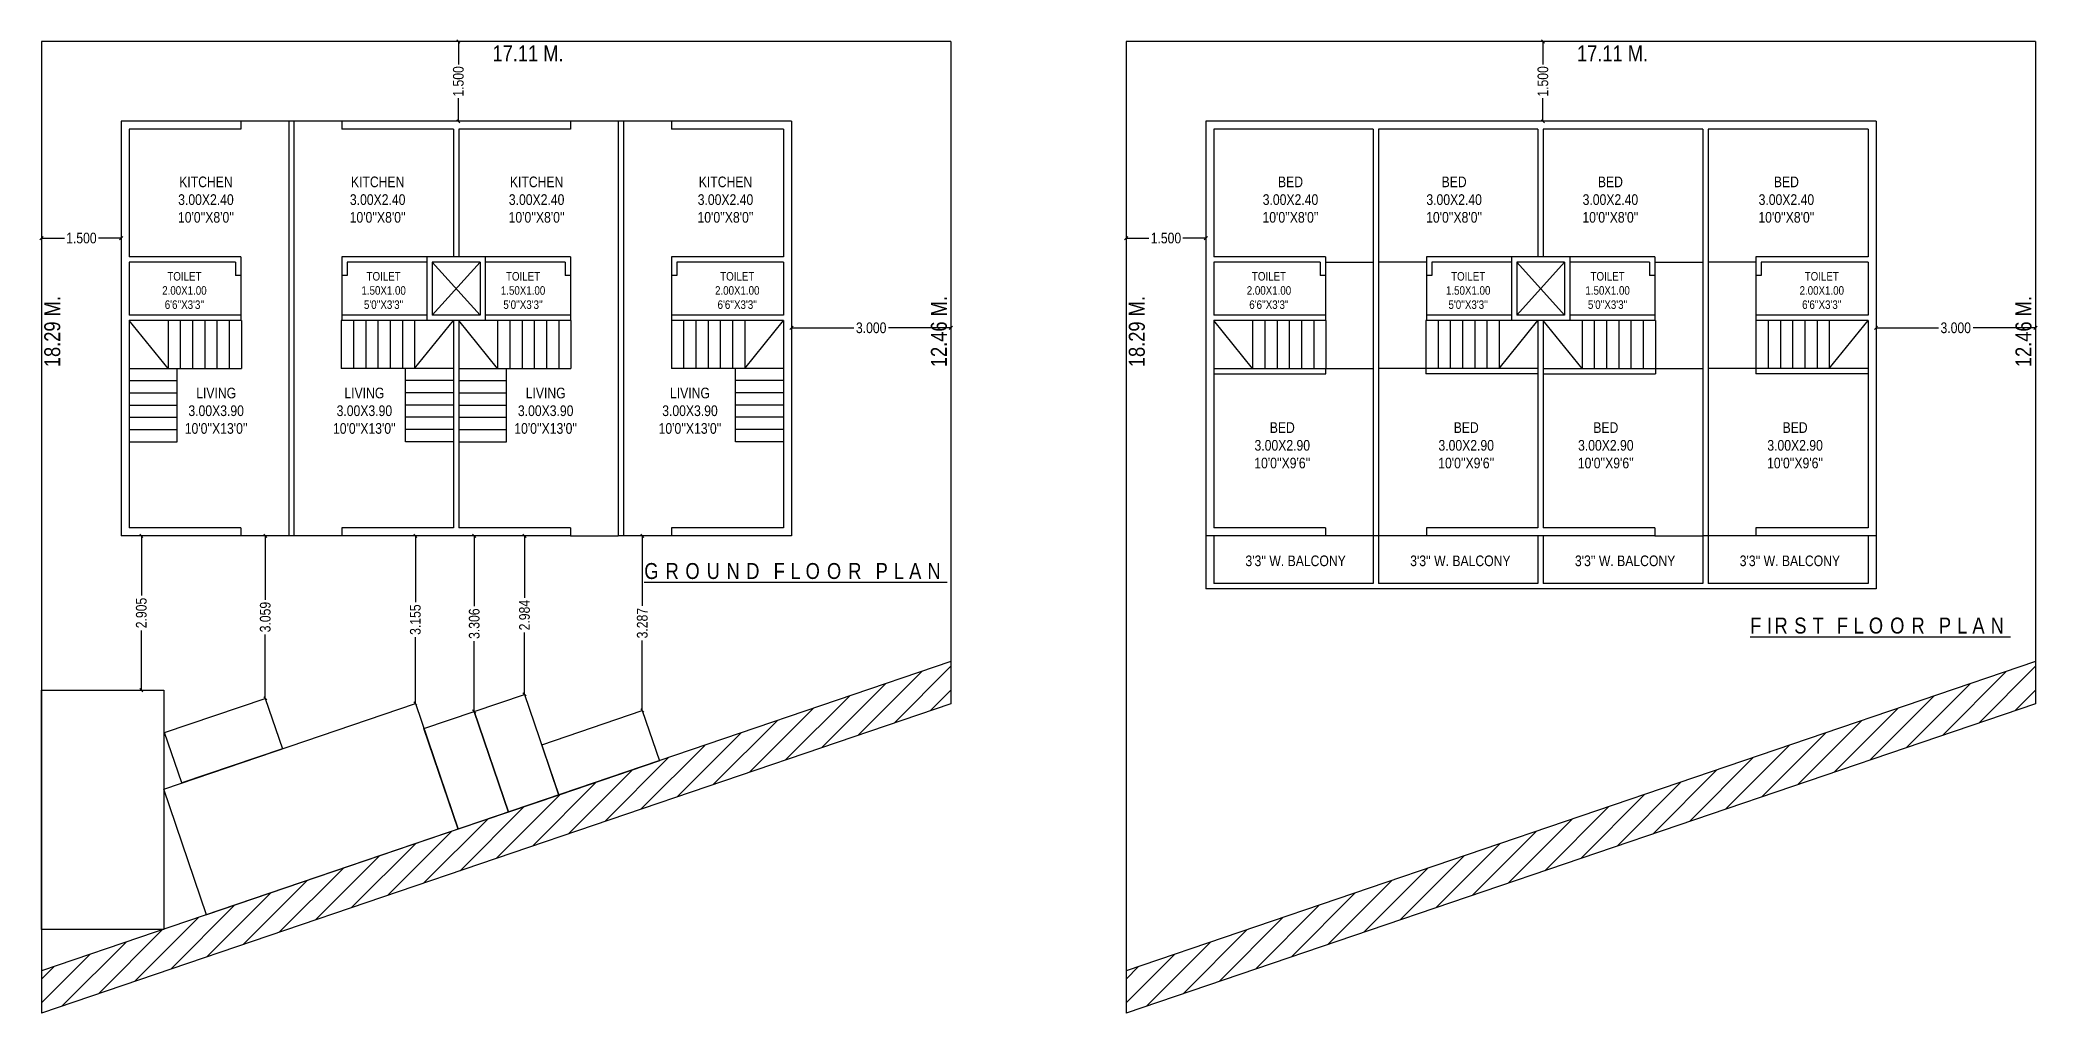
# Model space of a CAD drawing. Extents: x 3034.5 to 3072, y 1329.4 to 1347.7.
import ezdxf

# ---------------------------------------------------------------- set-up
doc = ezdxf.new("R2010")
doc.units = 0
doc.layers.get('0').update_dxf_attribs({"linetype": 'CONTINUOUS'})
doc.layers.get('DEFPOINTS').update_dxf_attribs({"linetype": 'CONTINUOUS'})
doc.layers.add('TEXT', color=255, linetype='CONTINUOUS')
doc.styles.add('AN', font='ARIALN.TTF')
doc.dimstyles.new('DIM', dxfattribs={"dimtxt": 0.2, "dimasz": 0.06, "dimexe": 0.05, "dimexo": 0.3, "dimgap": 0.05, "dimtad": 0, "dimdec": 3, "dimlfac": -1, "dimzin": 1, "dimtxsty": 'AN', "dimblk1": 'OBLIQUE', "dimblk2": 'OBLIQUE', "dimsah": 1, "dimcen": 0.001, "dimse1": 1, "dimse2": 1, "dimclrd": 252, "dimclre": 256, "dimclrt": 1, "dimadec": 4, "dimazin": 3, "dimtfac": 1, "dimtdec": 3, "dimtofl": 0, "dimtmove": 0, "dimatfit": 3, "dimtolj": 1, "dimtzin": 1})

# ---------------------------------------------------------------- blocks, each defined once
blk = doc.blocks.new('_OBLIQUE')
at = {"color": 0, "linetype": 'BYBLOCK'}
blk.add_line((-0.5, -0.5), (0.5, 0.5), dxfattribs=at)
blk = doc.blocks.new('*D17')
at = {"color": 252}
for p, q in [((3034.487, 1344.011), (3034.919, 1344.011)), ((3035.987, 1344.011), (3035.556, 1344.011))]:
    blk.add_line(p, q, dxfattribs=at)
at = {"layer": 'DEFPOINTS', "color": 0}
for p in [(3034.487, 1344.011), (3034.487, 1344.011), (3035.987, 1344.011)]:
    blk.add_point(p, dxfattribs=at)
at = {"color": 252, "xscale": 0.06, "yscale": 0.06, "zscale": 0.06}
for p, rotation in [((3034.487, 1344.011), 180.0000000001043), ((3035.987, 1344.011), 1.042366e-10)]:
    blk.add_blockref('_OBLIQUE', p, dxfattribs=dict(at, rotation=rotation))
at = {"color": 1, "insert": (3035.237, 1344.011), "char_height": 0.2, "attachment_point": 5, "style": 'AN'}
blk.add_mtext('\\A1;1.500', dxfattribs=at)
blk = doc.blocks.new('*D18')
at = {"color": 252}
for p, q in [((3048.597, 1342.322), (3049.771, 1342.322)), ((3051.597, 1342.322), (3050.424, 1342.322))]:
    blk.add_line(p, q, dxfattribs=at)
at = {"layer": 'DEFPOINTS', "color": 0}
for p in [(3048.597, 1342.344), (3048.597, 1342.322), (3051.597, 1342.344)]:
    blk.add_point(p, dxfattribs=at)
at = {"color": 252, "xscale": 0.06, "yscale": 0.06, "zscale": 0.06}
for p, rotation in [((3048.597, 1342.322), 180.0000000001043), ((3051.597, 1342.322), 1.042366e-10)]:
    blk.add_blockref('_OBLIQUE', p, dxfattribs=dict(at, rotation=rotation))
at = {"color": 1, "insert": (3050.097, 1342.322), "char_height": 0.2, "attachment_point": 5, "style": 'AN'}
blk.add_mtext('\\A1;3.000', dxfattribs=at)
blk = doc.blocks.new('*D21')
at = {"color": 252}
for p, q in [((3036.365, 1338.409), (3036.365, 1337.285)), ((3036.365, 1335.504), (3036.365, 1336.628))]:
    blk.add_line(p, q, dxfattribs=at)
at = {"layer": 'DEFPOINTS', "color": 0}
for p in [(3036.394, 1338.409), (3036.365, 1335.504), (3036.394, 1335.504)]:
    blk.add_point(p, dxfattribs=at)
at = {"color": 252, "xscale": 0.06, "yscale": 0.06, "zscale": 0.06}
for p, rotation in [((3036.365, 1338.409), 90), ((3036.365, 1335.504), 270)]:
    blk.add_blockref('_OBLIQUE', p, dxfattribs=dict(at, rotation=rotation))
at = {"color": 1, "insert": (3036.365, 1336.957), "char_height": 0.2, "attachment_point": 5, "rotation": 90, "style": 'AN'}
blk.add_mtext('\\A1;2.905', dxfattribs=at)
blk = doc.blocks.new('*D22')
at = {"color": 252}
for p, q in [((3041.521, 1338.409), (3041.521, 1337.159)), ((3041.521, 1335.255), (3041.521, 1336.505))]:
    blk.add_line(p, q, dxfattribs=at)
at = {"layer": 'DEFPOINTS', "color": 0}
for p in [(3041.521, 1338.409), (3041.521, 1338.409), (3041.521, 1335.255)]:
    blk.add_point(p, dxfattribs=at)
at = {"color": 252, "xscale": 0.06, "yscale": 0.06, "zscale": 0.06}
for p, rotation in [((3041.521, 1338.409), 90), ((3041.521, 1335.255), 270)]:
    blk.add_blockref('_OBLIQUE', p, dxfattribs=dict(at, rotation=rotation))
at = {"color": 1, "insert": (3041.521, 1336.832), "char_height": 0.2, "attachment_point": 5, "rotation": 90, "style": 'AN'}
blk.add_mtext('\\A1;3.155', dxfattribs=at)
blk = doc.blocks.new('*D15')
at = {"color": 252}
for p, q in [((3042.629, 1338.409), (3042.629, 1337.083)), ((3042.629, 1335.104), (3042.629, 1336.43))]:
    blk.add_line(p, q, dxfattribs=at)
at = {"layer": 'DEFPOINTS', "color": 0}
for p in [(3042.629, 1338.409), (3042.629, 1338.409), (3042.629, 1335.104)]:
    blk.add_point(p, dxfattribs=at)
at = {"color": 252, "xscale": 0.06, "yscale": 0.06, "zscale": 0.06}
for p, rotation in [((3042.629, 1338.409), 90), ((3042.629, 1335.104), 270)]:
    blk.add_blockref('_OBLIQUE', p, dxfattribs=dict(at, rotation=rotation))
at = {"color": 1, "insert": (3042.629, 1336.756), "char_height": 0.2, "attachment_point": 5, "rotation": 90, "style": 'AN'}
blk.add_mtext('\\A1;3.306', dxfattribs=at)
blk = doc.blocks.new('*D23')
at = {"color": 252}
for p, q in [((3043.575, 1338.409), (3043.575, 1337.245)), ((3043.575, 1335.426), (3043.575, 1336.59))]:
    blk.add_line(p, q, dxfattribs=at)
at = {"layer": 'DEFPOINTS', "color": 0}
for p in [(3043.575, 1338.409), (3043.575, 1338.409), (3043.575, 1335.426)]:
    blk.add_point(p, dxfattribs=at)
at = {"color": 252, "xscale": 0.06, "yscale": 0.06, "zscale": 0.06}
for p, rotation in [((3043.575, 1338.409), 90), ((3043.575, 1335.426), 270)]:
    blk.add_blockref('_OBLIQUE', p, dxfattribs=dict(at, rotation=rotation))
at = {"color": 1, "insert": (3043.575, 1336.917), "char_height": 0.2, "attachment_point": 5, "rotation": 90, "style": 'AN'}
blk.add_mtext('\\A1;2.984', dxfattribs=at)
blk = doc.blocks.new('*D24')
at = {"color": 252}
for p, q in [((3045.791, 1338.409), (3045.791, 1337.093)), ((3045.791, 1335.123), (3045.791, 1336.439))]:
    blk.add_line(p, q, dxfattribs=at)
at = {"layer": 'DEFPOINTS', "color": 0}
for p in [(3045.791, 1338.409), (3045.791, 1338.409), (3045.791, 1335.123)]:
    blk.add_point(p, dxfattribs=at)
at = {"color": 252, "xscale": 0.06, "yscale": 0.06, "zscale": 0.06}
for p, rotation in [((3045.791, 1338.409), 90), ((3045.791, 1335.123), 270)]:
    blk.add_blockref('_OBLIQUE', p, dxfattribs=dict(at, rotation=rotation))
at = {"color": 1, "insert": (3045.791, 1336.766), "char_height": 0.2, "attachment_point": 5, "rotation": 90, "style": 'AN'}
blk.add_mtext('\\A1;3.287', dxfattribs=at)
blk = doc.blocks.new('*D25')
at = {"color": 252}
for p, q in [((3038.697, 1338.409), (3038.697, 1337.207)), ((3038.697, 1335.351), (3038.697, 1336.553))]:
    blk.add_line(p, q, dxfattribs=at)
at = {"layer": 'DEFPOINTS', "color": 0}
for p in [(3038.697, 1338.409), (3038.697, 1338.409), (3038.697, 1335.351)]:
    blk.add_point(p, dxfattribs=at)
at = {"color": 252, "xscale": 0.06, "yscale": 0.06, "zscale": 0.06}
for p, rotation in [((3038.697, 1338.409), 90), ((3038.697, 1335.351), 270)]:
    blk.add_blockref('_OBLIQUE', p, dxfattribs=dict(at, rotation=rotation))
at = {"color": 1, "insert": (3038.697, 1336.88), "char_height": 0.2, "attachment_point": 5, "rotation": 90, "style": 'AN'}
blk.add_mtext('\\A1;3.059', dxfattribs=at)
blk = doc.blocks.new('*D26')
at = {"color": 252}
for p, q in [((3042.33, 1347.709), (3042.33, 1347.278)), ((3042.33, 1346.209), (3042.33, 1346.641))]:
    blk.add_line(p, q, dxfattribs=at)
at = {"layer": 'DEFPOINTS', "color": 0}
for p in [(3042.33, 1347.709), (3042.287, 1346.209), (3042.33, 1346.209)]:
    blk.add_point(p, dxfattribs=at)
at = {"color": 252, "xscale": 0.06, "yscale": 0.06, "zscale": 0.06}
for p, rotation in [((3042.33, 1347.709), 90), ((3042.33, 1346.209), 270)]:
    blk.add_blockref('_OBLIQUE', p, dxfattribs=dict(at, rotation=rotation))
at = {"color": 1, "insert": (3042.33, 1346.959), "char_height": 0.2, "attachment_point": 5, "rotation": 90, "style": 'AN'}
blk.add_mtext('\\A1;1.500', dxfattribs=at)
blk = doc.blocks.new('*D19')
at = {"color": 252}
for p, q in [((3054.893, 1344.011), (3055.324, 1344.011)), ((3056.393, 1344.011), (3055.962, 1344.011))]:
    blk.add_line(p, q, dxfattribs=at)
at = {"layer": 'DEFPOINTS', "color": 0}
for p in [(3054.893, 1344.011), (3054.893, 1344.011), (3056.393, 1344.011)]:
    blk.add_point(p, dxfattribs=at)
at = {"color": 252, "xscale": 0.06, "yscale": 0.06, "zscale": 0.06}
for p, rotation in [((3054.893, 1344.011), 180.0000000001043), ((3056.393, 1344.011), 1.042366e-10)]:
    blk.add_blockref('_OBLIQUE', p, dxfattribs=dict(at, rotation=rotation))
at = {"color": 1, "insert": (3055.643, 1344.011), "char_height": 0.2, "attachment_point": 5, "style": 'AN'}
blk.add_mtext('\\A1;1.500', dxfattribs=at)
blk = doc.blocks.new('*D20')
at = {"color": 252}
for p, q in [((3069.003, 1342.322), (3070.177, 1342.322)), ((3072.003, 1342.322), (3070.829, 1342.322))]:
    blk.add_line(p, q, dxfattribs=at)
at = {"layer": 'DEFPOINTS', "color": 0}
for p in [(3069.003, 1342.344), (3069.003, 1342.322), (3072.003, 1342.344)]:
    blk.add_point(p, dxfattribs=at)
at = {"color": 252, "xscale": 0.06, "yscale": 0.06, "zscale": 0.06}
for p, rotation in [((3069.003, 1342.322), 180.0000000001043), ((3072.003, 1342.322), 1.042366e-10)]:
    blk.add_blockref('_OBLIQUE', p, dxfattribs=dict(at, rotation=rotation))
at = {"color": 1, "insert": (3070.503, 1342.322), "char_height": 0.2, "attachment_point": 5, "style": 'AN'}
blk.add_mtext('\\A1;3.000', dxfattribs=at)
blk = doc.blocks.new('*D16')
at = {"color": 252}
for p, q in [((3062.736, 1347.709), (3062.736, 1347.278)), ((3062.736, 1346.209), (3062.736, 1346.641))]:
    blk.add_line(p, q, dxfattribs=at)
at = {"layer": 'DEFPOINTS', "color": 0}
for p in [(3062.736, 1347.709), (3062.693, 1346.209), (3062.736, 1346.209)]:
    blk.add_point(p, dxfattribs=at)
at = {"color": 252, "xscale": 0.06, "yscale": 0.06, "zscale": 0.06}
for p, rotation in [((3062.736, 1347.709), 90), ((3062.736, 1346.209), 270)]:
    blk.add_blockref('_OBLIQUE', p, dxfattribs=dict(at, rotation=rotation))
at = {"color": 1, "insert": (3062.736, 1346.959), "char_height": 0.2, "attachment_point": 5, "rotation": 90, "style": 'AN'}
blk.add_mtext('\\A1;1.500', dxfattribs=at)

msp = doc.modelspace()

# ---------------------------------------------------------------- hatches: boundary and pattern name
h = msp.add_hatch()
h.set_pattern_fill('ANSI31', color=1, scale=0.1)
h.set_pattern_definition([(45, (1672.79347, 1169.03603), (-0.2245064, 0.2245064), [])])
h.paths.add_polyline_path([(3051.5973, 1335.2495), (3051.5973, 1336.0417), (3034.4873, 1330.2217), (3034.4873, 1329.4295)])
h = msp.add_hatch()
h.set_pattern_fill('ANSI31', color=1, scale=0.1)
h.set_pattern_definition([(45, (1693.19914, 1169.03603), (-0.2245064, 0.2245064), [])])
h.paths.add_polyline_path([(3072.003, 1335.2495), (3072.003, 1336.0417), (3054.893, 1330.2217), (3054.893, 1329.4295)])

# ---------------------------------------------------------------- linework, layer by layer
for p, q in [((3051.5973, 1347.7095), (3034.4873, 1347.7095)), ((3034.4873, 1347.7095), (3034.4873, 1329.4295)), ((3051.5973, 1347.7095), (3051.5973, 1335.2495)), ((3072.003, 1347.7095), (3054.893, 1347.7095)), ((3054.893, 1347.7095), (3054.893, 1329.4295)), ((3072.003, 1347.7095), (3072.003, 1335.2495)), ((3038.2373, 1346.2095), (3035.9873, 1346.2095)), ((3035.9873, 1346.2095), (3035.9873, 1338.4094)), ((3038.2373, 1346.0595), (3036.1373, 1346.0595)), ((3036.1373, 1346.0595), (3036.1373, 1343.6595)), ((3038.2373, 1346.2095), (3038.2373, 1346.0595)), ((3039.2373, 1346.2095), (3039.1373, 1346.2095)), ((3039.1373, 1346.2095), (3039.1373, 1338.4094)), ((3039.2373, 1346.2095), (3039.2373, 1338.4094)), ((3044.4373, 1346.2095), (3040.1373, 1346.2095)), ((3040.1373, 1346.2095), (3040.1373, 1346.0595)), ((3042.2373, 1346.0595), (3040.1373, 1346.0595)), ((3042.2373, 1346.0595), (3042.2373, 1343.6595)), ((3044.4373, 1346.0595), (3042.3373, 1346.0595)), ((3042.3373, 1346.0595), (3042.3373, 1343.6595)), ((3044.4373, 1346.2095), (3044.4373, 1346.0595)), ((3045.4373, 1346.2095), (3045.3373, 1346.2095)), ((3045.3373, 1346.2095), (3045.3373, 1338.4094)), ((3045.4373, 1346.2095), (3045.4373, 1338.4094)), ((3048.5973, 1346.2095), (3046.3373, 1346.2095)), ((3046.3373, 1346.2095), (3046.3373, 1346.0595)), ((3048.4473, 1346.0595), (3046.3373, 1346.0595)), ((3048.4473, 1346.0595), (3048.4473, 1343.6595)), ((3048.5973, 1346.2095), (3048.5973, 1338.4094)), ((3069.003, 1346.2095), (3056.393, 1346.2095)), ((3056.393, 1346.2095), (3056.393, 1338.4094)), ((3059.543, 1346.0595), (3056.543, 1346.0595)), ((3056.543, 1346.0595), (3056.543, 1343.6595)), ((3059.543, 1346.0595), (3059.543, 1338.4094)), ((3062.643, 1346.0595), (3059.643, 1346.0595)), ((3059.643, 1346.0595), (3059.643, 1338.4094)), ((3062.643, 1346.0595), (3062.643, 1343.6595)), ((3065.743, 1346.0595), (3062.743, 1346.0595)), ((3062.743, 1346.0595), (3062.743, 1343.6595)), ((3065.743, 1346.0595), (3065.743, 1338.4094)), ((3068.853, 1346.0595), (3065.843, 1346.0595)), ((3065.843, 1346.0595), (3065.843, 1338.4094)), ((3068.853, 1346.0595), (3068.853, 1343.6595)), ((3069.003, 1346.2095), (3069.003, 1338.4094)), ((3038.2373, 1343.6595), (3036.1373, 1343.6595)), ((3038.1373, 1343.5595), (3036.1373, 1343.5595)), ((3036.1373, 1343.5595), (3036.1373, 1342.5595)), ((3038.1373, 1343.5595), (3038.1373, 1343.3095)), ((3038.2373, 1343.6595), (3038.2373, 1343.3095)), ((3044.4373, 1343.6595), (3040.1373, 1343.6595)), ((3040.1373, 1343.6595), (3040.1373, 1343.3095)), ((3041.7373, 1343.5595), (3040.2373, 1343.5595)), ((3040.2373, 1343.5595), (3040.2373, 1343.3095)), ((3041.7373, 1343.6595), (3041.7373, 1342.4595)), ((3042.7373, 1343.5595), (3041.8373, 1343.5595)), ((3041.8373, 1343.5595), (3041.8373, 1342.5595)), ((3042.7373, 1343.5595), (3042.7373, 1342.5595)), ((3042.8373, 1343.6595), (3042.8373, 1342.4595)), ((3044.3373, 1343.5595), (3042.8373, 1343.5595)), ((3044.3373, 1343.5595), (3044.3373, 1343.3095)), ((3044.4373, 1343.6595), (3044.4373, 1343.3095)), ((3048.4473, 1343.6595), (3046.3373, 1343.6595)), ((3046.3373, 1343.6595), (3046.3373, 1343.3095)), ((3048.4473, 1343.5595), (3046.4373, 1343.5595)), ((3046.4373, 1343.5595), (3046.4373, 1343.3095)), ((3048.4473, 1343.5595), (3048.4473, 1342.5595)), ((3058.643, 1343.6595), (3056.543, 1343.6595)), ((3058.543, 1343.5595), (3056.543, 1343.5595)), ((3056.543, 1343.5595), (3056.543, 1342.5595)), ((3058.543, 1343.5595), (3058.543, 1343.3095)), ((3058.643, 1343.6595), (3058.643, 1343.3095)), ((3064.843, 1343.6595), (3060.543, 1343.6595)), ((3060.543, 1343.6595), (3060.543, 1343.3095)), ((3062.143, 1343.5595), (3060.643, 1343.5595)), ((3060.643, 1343.5595), (3060.643, 1343.3095)), ((3062.143, 1343.6595), (3062.143, 1342.4595)), ((3063.143, 1343.5595), (3062.243, 1343.5595)), ((3062.243, 1343.5595), (3062.243, 1342.5595)), ((3063.143, 1343.5595), (3063.143, 1342.5595)), ((3063.243, 1343.6595), (3063.243, 1342.4595)), ((3064.743, 1343.5595), (3063.243, 1343.5595)), ((3064.743, 1343.5595), (3064.743, 1343.3095)), ((3064.843, 1343.6595), (3064.843, 1343.3095)), ((3068.853, 1343.6595), (3066.743, 1343.6595)), ((3066.743, 1343.6595), (3066.743, 1343.3095)), ((3068.853, 1343.5595), (3066.843, 1343.5595)), ((3066.843, 1343.5595), (3066.843, 1343.3095)), ((3068.853, 1343.5595), (3068.853, 1342.5595)), ((3038.2373, 1343.3095), (3038.1373, 1343.3095)), ((3040.2373, 1343.3095), (3040.1373, 1343.3095)), ((3044.4373, 1343.3095), (3044.3373, 1343.3095)), ((3046.4373, 1343.3095), (3046.3373, 1343.3095)), ((3058.643, 1343.3095), (3058.543, 1343.3095)), ((3060.643, 1343.3095), (3060.543, 1343.3095)), ((3064.843, 1343.3095), (3064.743, 1343.3095)), ((3066.843, 1343.3095), (3066.743, 1343.3095)), ((3038.2373, 1342.5595), (3036.1373, 1342.5595)), ((3038.2473, 1342.4595), (3036.1373, 1342.4595)), ((3036.1373, 1342.4595), (3036.1373, 1338.5594)), ((3038.2373, 1342.5595), (3038.2373, 1342.4595)), ((3044.4473, 1342.4595), (3040.1273, 1342.4595)), ((3041.7373, 1342.5595), (3040.1373, 1342.5595)), ((3040.1373, 1342.5595), (3040.1373, 1342.4595)), ((3042.7373, 1342.5595), (3041.8373, 1342.5595)), ((3042.2373, 1342.4595), (3042.2373, 1338.5594)), ((3042.3373, 1342.4595), (3042.3373, 1338.5594)), ((3044.4373, 1342.5595), (3042.8373, 1342.5595)), ((3044.4373, 1342.5595), (3044.4373, 1342.4595)), ((3048.4473, 1342.5595), (3046.3373, 1342.5595)), ((3046.3373, 1342.5595), (3046.3373, 1342.4595)), ((3048.4473, 1342.4595), (3046.3373, 1342.4595)), ((3048.4473, 1342.4595), (3048.4473, 1338.5594)), ((3058.643, 1342.5595), (3056.543, 1342.5595)), ((3058.653, 1342.4595), (3056.543, 1342.4595)), ((3056.543, 1342.4595), (3056.543, 1338.5594)), ((3058.643, 1342.5595), (3058.643, 1342.4595)), ((3064.853, 1342.4595), (3060.533, 1342.4595)), ((3062.143, 1342.5595), (3060.543, 1342.5595)), ((3060.543, 1342.5595), (3060.543, 1342.4595)), ((3063.143, 1342.5595), (3062.243, 1342.5595)), ((3062.643, 1342.4595), (3062.643, 1338.5594)), ((3062.743, 1342.4595), (3062.743, 1338.5594)), ((3064.843, 1342.5595), (3063.243, 1342.5595)), ((3064.843, 1342.5595), (3064.843, 1342.4595)), ((3068.853, 1342.5595), (3066.743, 1342.5595)), ((3066.743, 1342.5595), (3066.743, 1342.4595)), ((3068.853, 1342.4595), (3066.743, 1342.4595)), ((3068.853, 1342.4595), (3068.853, 1338.5594)), ((3056.543, 1341.5595), (3058.653, 1341.5595)), ((3056.543, 1341.4595), (3058.653, 1341.4595)), ((3058.653, 1341.4595), (3058.653, 1341.5595)), ((3061.743, 1341.5595), (3060.533, 1341.5595)), ((3060.533, 1341.5595), (3060.533, 1341.4595)), ((3062.643, 1341.4595), (3060.533, 1341.4595)), ((3062.643, 1341.5595), (3061.743, 1341.5595)), ((3062.743, 1341.5595), (3064.853, 1341.5595)), ((3062.743, 1341.4595), (3064.853, 1341.4595)), ((3064.853, 1341.5595), (3064.853, 1341.4595)), ((3068.853, 1341.5595), (3066.743, 1341.5595)), ((3066.743, 1341.5595), (3066.743, 1341.4595)), ((3068.853, 1341.4595), (3066.743, 1341.4595)), ((3038.2373, 1338.5594), (3036.1373, 1338.5594)), ((3038.2373, 1338.5594), (3038.2373, 1338.4094)), ((3040.1373, 1338.5594), (3040.1373, 1338.4094)), ((3042.2373, 1338.5594), (3040.1373, 1338.5594)), ((3044.4373, 1338.5594), (3042.3373, 1338.5594)), ((3044.4373, 1338.5594), (3044.4373, 1338.4094)), ((3046.3373, 1338.5594), (3046.3373, 1338.4094)), ((3048.4473, 1338.5594), (3046.3373, 1338.5594)), ((3058.643, 1338.5594), (3056.543, 1338.5594)), ((3058.643, 1338.5594), (3058.643, 1338.4094)), ((3060.543, 1338.5594), (3060.543, 1338.4094)), ((3062.643, 1338.5594), (3060.543, 1338.5594)), ((3064.843, 1338.5594), (3062.743, 1338.5594)), ((3064.843, 1338.5594), (3064.843, 1338.4094)), ((3066.743, 1338.5594), (3066.743, 1338.4094)), ((3068.853, 1338.5594), (3066.743, 1338.5594)), ((3038.2373, 1338.4094), (3035.9873, 1338.4094)), ((3039.2373, 1338.4094), (3039.1373, 1338.4094)), ((3042.3373, 1338.4094), (3040.1373, 1338.4094)), ((3044.4373, 1338.4094), (3042.3373, 1338.4094)), ((3045.4373, 1338.4094), (3045.3373, 1338.4094)), ((3048.5973, 1338.4094), (3046.3373, 1338.4094)), ((3058.643, 1338.4094), (3056.393, 1338.4094)), ((3059.643, 1338.4094), (3059.543, 1338.4094)), ((3062.743, 1338.4094), (3060.543, 1338.4094)), ((3064.843, 1338.4094), (3062.743, 1338.4094)), ((3065.843, 1338.4094), (3065.743, 1338.4094)), ((3069.003, 1338.4094), (3066.743, 1338.4094)), ((3051.5973, 1336.0417), (3034.4873, 1330.2217)), ((3072.003, 1336.0417), (3054.893, 1330.2217)), ((3051.5973, 1335.2495), (3034.4873, 1329.4295)), ((3072.003, 1335.2495), (3054.893, 1329.4295))]:
    msp.add_line(p, q)
at = {"color": 1}
for p, q in [((3039.1373, 1346.2095), (3038.2373, 1346.2095)), ((3040.1373, 1346.2095), (3039.2373, 1346.2095)), ((3045.3373, 1346.2095), (3044.4373, 1346.2095)), ((3046.3373, 1346.2095), (3045.4373, 1346.2095)), ((3042.7373, 1343.5595), (3041.8373, 1342.5595)), ((3042.7373, 1342.5595), (3041.8373, 1343.5595)), ((3058.643, 1343.5595), (3059.543, 1343.5595)), ((3060.543, 1343.5595), (3059.643, 1343.5595)), ((3063.143, 1343.5595), (3062.243, 1342.5595)), ((3063.143, 1342.5595), (3062.243, 1343.5595)), ((3064.843, 1343.5595), (3065.743, 1343.5595)), ((3066.743, 1343.5595), (3065.843, 1343.5595)), ((3038.2373, 1343.3095), (3038.2373, 1342.5595)), ((3040.1373, 1343.3095), (3040.1373, 1342.5595)), ((3044.4373, 1343.3095), (3044.4373, 1342.5595)), ((3046.3373, 1343.3095), (3046.3373, 1342.5595)), ((3058.643, 1343.3095), (3058.643, 1342.5595)), ((3060.543, 1343.3095), (3060.543, 1342.5595)), ((3064.843, 1343.3095), (3064.843, 1342.5595)), ((3066.743, 1343.3095), (3066.743, 1342.5595)), ((3036.8673, 1341.5595), (3036.1373, 1342.4595)), ((3036.8673, 1342.4595), (3036.8673, 1341.5595)), ((3037.0973, 1342.4595), (3037.0973, 1341.5595)), ((3037.3273, 1342.4595), (3037.3273, 1341.5595)), ((3037.5573, 1342.4595), (3037.5573, 1341.5595)), ((3037.7873, 1342.4595), (3037.7873, 1341.5595)), ((3038.0173, 1342.4595), (3038.0173, 1341.5595)), ((3038.2473, 1342.4595), (3038.2473, 1341.5595)), ((3040.1273, 1342.4595), (3040.1273, 1341.5595)), ((3040.3573, 1342.4595), (3040.3573, 1341.5595)), ((3040.5873, 1342.4595), (3040.5873, 1341.5595)), ((3040.8173, 1342.4595), (3040.8173, 1341.5595)), ((3041.0473, 1342.4595), (3041.0473, 1341.5595)), ((3041.2773, 1342.4595), (3041.2773, 1341.5595)), ((3041.5073, 1341.5595), (3042.2373, 1342.4595)), ((3041.5073, 1342.4595), (3041.5073, 1341.5595)), ((3043.0673, 1341.5595), (3042.3373, 1342.4595)), ((3043.0673, 1342.4595), (3043.0673, 1341.5595)), ((3043.2973, 1342.4595), (3043.2973, 1341.5595)), ((3043.5273, 1342.4595), (3043.5273, 1341.5595)), ((3043.7573, 1342.4595), (3043.7573, 1341.5595)), ((3043.9873, 1342.4595), (3043.9873, 1341.5595)), ((3044.2173, 1342.4595), (3044.2173, 1341.5595)), ((3044.4473, 1342.4595), (3044.4473, 1341.5595)), ((3046.3373, 1342.4595), (3046.3373, 1341.5595)), ((3046.5673, 1342.4595), (3046.5673, 1341.5595)), ((3046.7973, 1342.4595), (3046.7973, 1341.5595)), ((3047.0273, 1342.4595), (3047.0273, 1341.5595)), ((3047.2573, 1342.4595), (3047.2573, 1341.5595)), ((3047.4873, 1342.4595), (3047.4873, 1341.5595)), ((3047.7173, 1341.5595), (3048.4473, 1342.4595)), ((3047.7173, 1342.4595), (3047.7173, 1341.5595)), ((3057.273, 1341.5595), (3056.543, 1342.4595)), ((3057.273, 1342.4595), (3057.273, 1341.5595)), ((3057.503, 1342.4595), (3057.503, 1341.5595)), ((3057.733, 1342.4595), (3057.733, 1341.5595)), ((3057.963, 1342.4595), (3057.963, 1341.5595)), ((3058.193, 1342.4595), (3058.193, 1341.5595)), ((3058.423, 1342.4595), (3058.423, 1341.5595)), ((3058.653, 1342.4595), (3058.653, 1341.5595)), ((3060.533, 1342.4595), (3060.533, 1341.5595)), ((3060.763, 1342.4595), (3060.763, 1341.5595)), ((3060.993, 1342.4595), (3060.993, 1341.5595)), ((3061.223, 1342.4595), (3061.223, 1341.5595)), ((3061.453, 1342.4595), (3061.453, 1341.5595)), ((3061.683, 1342.4595), (3061.683, 1341.5595)), ((3061.913, 1341.5595), (3062.643, 1342.4595)), ((3061.913, 1342.4595), (3061.913, 1341.5595)), ((3063.473, 1341.5595), (3062.743, 1342.4595)), ((3063.473, 1342.4595), (3063.473, 1341.5595)), ((3063.703, 1342.4595), (3063.703, 1341.5595)), ((3063.933, 1342.4595), (3063.933, 1341.5595)), ((3064.163, 1342.4595), (3064.163, 1341.5595)), ((3064.393, 1342.4595), (3064.393, 1341.5595)), ((3064.623, 1342.4595), (3064.623, 1341.5595)), ((3064.853, 1342.4595), (3064.853, 1341.5595)), ((3066.743, 1342.4595), (3066.743, 1341.5595)), ((3066.973, 1342.4595), (3066.973, 1341.5595)), ((3067.203, 1342.4595), (3067.203, 1341.5595)), ((3067.433, 1342.4595), (3067.433, 1341.5595)), ((3067.663, 1342.4595), (3067.663, 1341.5595)), ((3067.893, 1342.4595), (3067.893, 1341.5595)), ((3068.123, 1341.5595), (3068.853, 1342.4595)), ((3068.123, 1342.4595), (3068.123, 1341.5595)), ((3036.1373, 1341.5595), (3038.2473, 1341.5595)), ((3037.0373, 1340.1795), (3037.0373, 1341.5595)), ((3041.3373, 1341.5595), (3040.1273, 1341.5595)), ((3042.2373, 1341.5595), (3041.3373, 1341.5595)), ((3041.3373, 1340.1795), (3041.3373, 1341.5595)), ((3042.3373, 1341.5595), (3044.4473, 1341.5595)), ((3043.2373, 1340.1795), (3043.2373, 1341.5595)), ((3047.5473, 1341.5595), (3046.3373, 1341.5595)), ((3048.4473, 1341.5595), (3047.5473, 1341.5595)), ((3047.5473, 1340.1795), (3047.5473, 1341.5595)), ((3058.653, 1341.5595), (3059.543, 1341.5595)), ((3060.533, 1341.5595), (3059.643, 1341.5595)), ((3064.853, 1341.5595), (3065.743, 1341.5595)), ((3066.743, 1341.5595), (3065.843, 1341.5595)), ((3036.1373, 1341.3295), (3037.0373, 1341.3295)), ((3036.1373, 1341.0995), (3037.0373, 1341.0995)), ((3042.2373, 1341.3295), (3041.3373, 1341.3295)), ((3042.2373, 1341.0995), (3041.3373, 1341.0995)), ((3042.3373, 1341.3295), (3043.2373, 1341.3295)), ((3042.3373, 1341.0995), (3043.2373, 1341.0995)), ((3048.4473, 1341.3295), (3047.5473, 1341.3295)), ((3048.4473, 1341.0995), (3047.5473, 1341.0995)), ((3036.1373, 1340.8695), (3037.0373, 1340.8695)), ((3042.2373, 1340.8695), (3041.3373, 1340.8695)), ((3042.3373, 1340.8695), (3043.2373, 1340.8695)), ((3048.4473, 1340.8695), (3047.5473, 1340.8695)), ((3036.1373, 1340.6395), (3037.0373, 1340.6395)), ((3036.1373, 1340.4095), (3037.0373, 1340.4095)), ((3042.2373, 1340.6395), (3041.3373, 1340.6395)), ((3042.2373, 1340.4095), (3041.3373, 1340.4095)), ((3042.3373, 1340.6395), (3043.2373, 1340.6395)), ((3042.3373, 1340.4095), (3043.2373, 1340.4095)), ((3048.4473, 1340.6395), (3047.5473, 1340.6395)), ((3048.4473, 1340.4095), (3047.5473, 1340.4095)), ((3036.1373, 1340.1795), (3037.0373, 1340.1795)), ((3042.2373, 1340.1795), (3041.3373, 1340.1795)), ((3042.3373, 1340.1795), (3043.2373, 1340.1795)), ((3048.4473, 1340.1795), (3047.5473, 1340.1795)), ((3039.1373, 1338.4094), (3038.2373, 1338.4094)), ((3040.1373, 1338.4094), (3039.2373, 1338.4094)), ((3044.4373, 1338.4094), (3045.3373, 1338.4094)), ((3046.3373, 1338.4094), (3045.4373, 1338.4094)), ((3056.393, 1338.4094), (3056.393, 1337.4094)), ((3056.543, 1338.4094), (3056.543, 1337.5094)), ((3059.543, 1338.4094), (3058.643, 1338.4094)), ((3059.543, 1338.4094), (3059.543, 1337.5094)), ((3060.543, 1338.4094), (3059.643, 1338.4094)), ((3059.643, 1338.4094), (3059.643, 1337.5094)), ((3062.643, 1338.4094), (3062.643, 1337.5094)), ((3062.743, 1338.4094), (3062.743, 1337.5094)), ((3064.843, 1338.4094), (3065.743, 1338.4094)), ((3065.743, 1338.4094), (3065.743, 1337.5094)), ((3066.743, 1338.4094), (3065.843, 1338.4094)), ((3065.843, 1338.4094), (3065.843, 1337.5094)), ((3068.853, 1338.4094), (3068.853, 1337.5094)), ((3069.003, 1338.4094), (3069.003, 1337.4094)), ((3069.003, 1337.4094), (3056.393, 1337.4094)), ((3059.543, 1337.5094), (3056.543, 1337.5094)), ((3062.643, 1337.5094), (3059.643, 1337.5094)), ((3065.743, 1337.5094), (3062.743, 1337.5094)), ((3068.853, 1337.5094), (3065.843, 1337.5094))]:
    msp.add_line(p, q, dxfattribs=at)
at = {"color": 2}
msp.add_lwpolyline([(3036.7873, 1331.004), (3034.4873, 1331.004), (3034.4873, 1335.504), (3036.7873, 1335.504)], close=True, dxfattribs=at)
for points in [[(3036.7873, 1333.6447), (3041.521, 1335.2548), (3042.326, 1332.888), (3037.5924, 1331.2779)], [(3038.697, 1335.3506), (3039.0191, 1334.4038), (3037.1256, 1333.7598), (3036.8036, 1334.7065)], [(3043.2728, 1333.2101), (3042.326, 1332.888), (3041.682, 1334.7815), (3042.6287, 1335.1035)], [(3044.2195, 1333.5321), (3043.2728, 1333.2101), (3042.6287, 1335.1035), (3043.5754, 1335.4255)], [(3045.7909, 1335.1229), (3046.113, 1334.1762), (3044.2195, 1333.5321), (3043.8975, 1334.4788)]]:
    msp.add_lwpolyline(points, close=True)

# ---------------------------------------------------------------- texts
at = {"color": 0, "linetype": 'BYBLOCK', "char_height": 0.3, "width": 9.888969, "attachment_point": 8, "style": 'AN'}
for s, insert in [('{\\T1.5;\\LGROUND FLOOR PLAN}', (3048.6779, 1337.5927)), ('{\\T1.5;\\LFIRST FLOOR PLAN}', (3069.0835, 1336.5666))]:
    msp.add_mtext(s, dxfattribs=dict(at, insert=insert))
at = {"layer": 'TEXT', "linetype": 'BYBLOCK', "width": 1.811718, "attachment_point": 8, "style": 'AN'}
for s, insert, char_height in [('17.11 M.', (3043.6403, 1347.3371), 0.3), ('17.11 M.', (3064.0459, 1347.3371), 0.3), ("KITCHEN\\P3.00X2.40\\P10'0''X8'0''", (3037.5809, 1344.2991), 0.2), ("KITCHEN\\P3.00X2.40\\P10'0''X8'0''", (3040.8116, 1344.2991), 0.2), ("KITCHEN\\P3.00X2.40\\P10'0''X8'0''", (3043.8023, 1344.2991), 0.2), ("KITCHEN\\P3.00X2.40\\P10'0''X8'0''", (3047.356, 1344.2991), 0.2), ("BED\\P3.00X2.40\\P10'0''X8'0''", (3057.9865, 1344.2991), 0.2), ("BED\\P3.00X2.40\\P10'0''X8'0''", (3061.0653, 1344.2991), 0.2), ("BED\\P3.00X2.40\\P10'0''X8'0''", (3064.0054, 1344.2991), 0.2), ("BED\\P3.00X2.40\\P10'0''X8'0''", (3067.3168, 1344.2991), 0.2), ("TOILET\\P2.00X1.00\\P6'6''X3'3''", (3037.1758, 1342.6766), 0.16), ("TOILET\\P1.50X1.00\\P5'0''X3'3''", (3040.9239, 1342.6766), 0.16), ("TOILET\\P1.50X1.00\\P5'0''X3'3''", (3043.5471, 1342.6766), 0.16), ("TOILET\\P2.00X1.00\\P6'6''X3'3''", (3047.5773, 1342.6766), 0.16), ("TOILET\\P2.00X1.00\\P6'6''X3'3''", (3057.5814, 1342.6766), 0.16), ("TOILET\\P1.50X1.00\\P5'0''X3'3''", (3061.3296, 1342.6766), 0.16), ("TOILET\\P1.50X1.00\\P5'0''X3'3''", (3063.9528, 1342.6766), 0.16), ("TOILET\\P2.00X1.00\\P6'6''X3'3''", (3067.9829, 1342.6766), 0.16), ("LIVING\\P3.00X3.90\\P10'0''X13'0''", (3037.7729, 1340.3266), 0.2), ("LIVING\\P3.00X3.90\\P10'0''X13'0''", (3040.5616, 1340.3266), 0.2), ("LIVING\\P3.00X3.90\\P10'0''X13'0''", (3043.9729, 1340.3266), 0.2), ("LIVING\\P3.00X3.90\\P10'0''X13'0''", (3046.6879, 1340.3266), 0.2), ("BED\\P3.00X2.90\\P10'0''X9'6''", (3057.8319, 1339.6758), 0.2), ("BED\\P3.00X2.90\\P10'0''X9'6''", (3061.2928, 1339.6758), 0.2), ("BED\\P3.00X2.90\\P10'0''X9'6''", (3063.9192, 1339.6758), 0.2), ("BED\\P3.00X2.90\\P10'0''X9'6''", (3067.4805, 1339.6758), 0.2)]:
    msp.add_mtext(s, dxfattribs=dict(at, insert=insert, char_height=char_height))
at = {"layer": 'TEXT', "linetype": 'BYBLOCK', "char_height": 0.3, "width": 1.811718, "attachment_point": 2, "rotation": 90, "style": 'AN'}
for s, insert in [('18.29 M.', (3034.5389, 1342.2513)), ('12.46 M.', (3051.2214, 1342.2513)), ('18.29 M.', (3054.9445, 1342.2513)), ('12.46 M.', (3071.6271, 1342.2513))]:
    msp.add_mtext(s, dxfattribs=dict(at, insert=insert))
at = {"layer": 'TEXT', "color": 1, "linetype": 'BYBLOCK', "char_height": 0.2, "width": 4.874805, "attachment_point": 8, "style": 'AN'}
for insert in [(3058.0827, 1337.8358), (3061.1827, 1337.8358), (3064.2827, 1337.8358), (3067.3827, 1337.8358)]:
    msp.add_mtext("3'3'' W. BALCONY", dxfattribs=dict(at, insert=insert))

# ---------------------------------------------------------------- dimensions: what is measured, and where the dimension line sits
for base, p1, p2, angle, picture, middle in [((3042.3303, 1346.2095), (3042.3303, 1347.7095), (3042.2873, 1346.2095), 90, '*D26', (3042.3303, 1346.9595)), ((3062.736, 1346.2095), (3062.736, 1347.7095), (3062.693, 1346.2095), 90, '*D16', (3062.736, 1346.9595)), ((3034.4873, 1344.0111), (3035.9873, 1344.0111), (3034.4873, 1344.0111), 180, '*D17', (3035.2373, 1344.0111)), ((3054.893, 1344.0111), (3056.393, 1344.0111), (3054.893, 1344.0111), 180, '*D19', (3055.643, 1344.0111)), ((3048.5973, 1342.3217), (3051.5973, 1342.3441), (3048.5973, 1342.3441), 180, '*D18', (3050.0973, 1342.3217)), ((3069.003, 1342.3217), (3072.003, 1342.3441), (3069.003, 1342.3441), 180, '*D20', (3070.503, 1342.3217)), ((3036.3649, 1335.504), (3036.3937, 1338.4094), (3036.3937, 1335.504), 90, '*D21', (3036.3649, 1336.9567)), ((3038.697, 1338.4094), (3038.697, 1335.3506), (3038.697, 1338.4094), 90, '*D25', (3038.697, 1336.88)), ((3041.521, 1338.4094), (3041.521, 1335.2548), (3041.521, 1338.4094), 90, '*D22', (3041.521, 1336.8321)), ((3042.6287, 1338.4094), (3042.6287, 1335.1035), (3042.6287, 1338.4094), 90, '*D15', (3042.6287, 1336.7565)), ((3043.5754, 1338.4094), (3043.5754, 1335.4255), (3043.5754, 1338.4094), 90, '*D23', (3043.5754, 1336.9175))]:
    dim = msp.add_linear_dim(base=base, p1=p1, p2=p2, angle=angle, dimstyle='DIM')
    dim.commit()
    dim.dimension.update_dxf_attribs({"geometry": picture, "text_midpoint": middle})
at = {"color": 1}
dim = msp.add_linear_dim(base=(3045.79093, 1338.4094), p1=(3045.79093, 1335.12288), p2=(3045.79093, 1338.4094), angle=90, dimstyle='DIM', dxfattribs=at)
dim.commit()
dim.dimension.update_dxf_attribs({"geometry": '*D24', "text_midpoint": (3045.79093, 1336.76614)})

doc.saveas('drawing.dxf')
